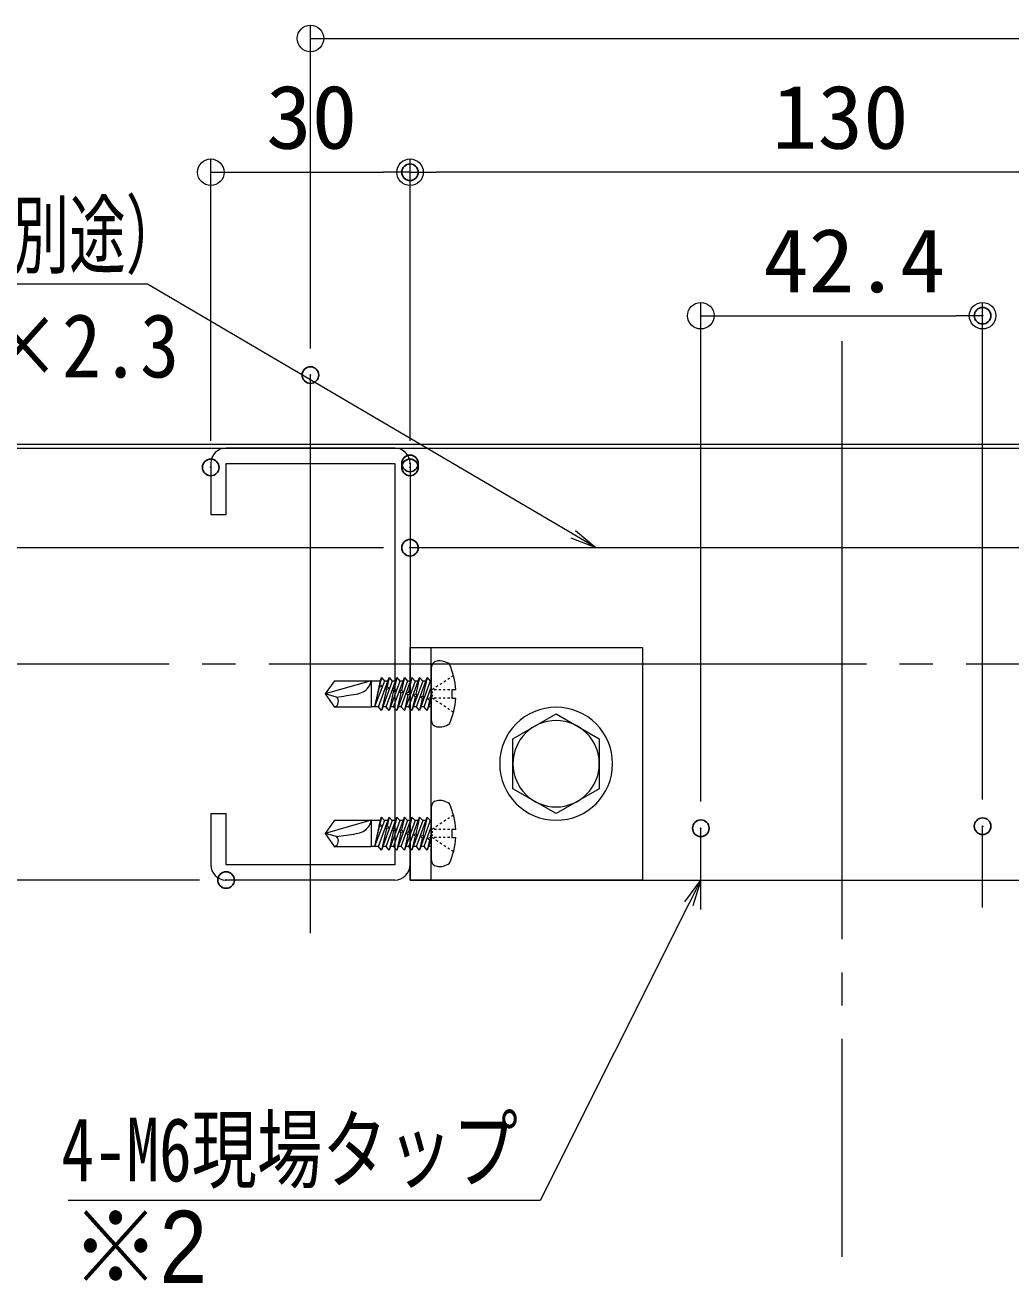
# Model space of a CAD drawing. Units: millimetres, scale not verified. Extents: x -800 to 804, y -551 to 557.
# Drawn here: x -571.9 to -423.5, y 119.1 to 308.3 of the extents above; entities that cross this region are included whole.
import ezdxf
from ezdxf.enums import TextEntityAlignment as Align

# ---------------------------------------------------------------- set-up
doc = ezdxf.new("R2010")
doc.units = ezdxf.units.MM
doc.header["$LTSCALE"] = 5
doc.header["$PDMODE"] = 32
doc.header["$PDSIZE"] = 2.5
doc.linetypes.add('DASHED3', pattern=[4, 3, -1])
doc.linetypes.add('LONG_CHAIN', pattern=[21, 18, -1, 1, -1])
for name, color, linetype, lineweight in [('0-2_10ユーザー', 4, 'Continuous', 9), ('0-8_6文字', 1, 'Continuous', 9), ('0-9_0', 4, 'Continuous', 9), ('0-C_CENTER', 7, 'LONG_CHAIN', 9), ('0-D_中心線', 1, 'LONG_CHAIN', 9), ('1-1_GR1-1', 7, 'Continuous', 9), ('1-2_製品', 6, 'DASHED3', 9)]:
    doc.layers.add(name, color=color, linetype=linetype, lineweight=lineweight)
doc.layers.add('0-6_moji', color=2, linetype='Continuous')
doc.layers.add('0-A_DEFPOINTS', color=1, linetype='Continuous')
doc.styles.add('ＭＳ ゴシック', font='')
doc.styles.add('ＭＳ Ｐゴシック', font='')
doc.styles.get('ＭＳ ゴシック').set_extended_font_data('MS Gothic')
doc.styles.get('ＭＳ Ｐゴシック').set_extended_font_data('MS PGothic')

# ---------------------------------------------------------------- blocks, each defined once
blk = doc.blocks.new('_ORIGIN')
at = {"layer": '0-9_0', "color": 1}
blk.add_line((0, 0), (-5, 0), dxfattribs=at)
blk.add_circle((0, 0), 2.5, dxfattribs=at)
blk = doc.blocks.new('正六角M8')
at = {"layer": '0-9_0', "color": 7}
for p, q in [((0, 37.53), (-32.5, 18.76)), ((32.5, 18.76), (0, 37.53)), ((-32.5, 18.76), (-32.5, -18.76)), ((32.5, -18.76), (32.5, 18.76)), ((-32.5, -18.76), (0, -37.53)), ((0, -37.53), (32.5, -18.76))]:
    blk.add_line(p, q, dxfattribs=at)
blk.add_circle((0, 0), 32.5, dxfattribs=at)
blk = doc.blocks.new('KﾐM8正')
at = {"layer": '0-9_0', "color": 7}
blk.add_circle((0, 0), 42.5, dxfattribs=at)
blk = doc.blocks.new('MLeader9')
at = {"layer": '0-8_6文字'}
blk.add_line((-554.941, 269.363), (-667.487, 269.363), dxfattribs=at)
at = {"layer": '0-8_6文字', "color": 2}
blk.add_line((-485.966, 229.696), (-489.415, 231.722), dxfattribs=at)
at = {"layer": '0-8_6文字'}
blk.add_lwpolyline([(-489.415, 231.722), (-553.501, 269.363), (-554.941, 269.363)], dxfattribs=at)
at = {"layer": '0-8_6文字', "color": 2}
blk.add_lwpolyline([(-489.077, 232.297), (-485.966, 229.696), (-489.753, 231.147)], dxfattribs=at)
at = {"layer": '0-8_6文字', "color": 2, "style": 'ＭＳ ゴシック'}
for s, width, p in [('横補強材リップ溝形鋼（別途）', 0.65, (-667.487, 269.112)), ('100×50×20×2.3', 0.9, (-642.834, 252.446))]:
    blk.add_text(s, height=9.604, dxfattribs=dict(at, width=width)).set_placement(p, align=Align.BOTTOM_LEFT)
blk = doc.blocks.new('MLeader16')
at = {"layer": '0-8_6文字', "color": 2}
blk.add_line((-470.208, 179.696), (-472.002, 176.121), dxfattribs=at)
at = {"layer": '0-8_6文字'}
blk.add_line((-495.86, 131.463), (-565.478, 131.463), dxfattribs=at)
at = {"layer": '0-8_6文字', "color": 2}
blk.add_lwpolyline([(-472.598, 176.421), (-470.208, 179.696), (-471.407, 175.822)], dxfattribs=at)
at = {"layer": '0-8_6文字'}
blk.add_lwpolyline([(-472.002, 176.121), (-494.42, 131.463), (-495.86, 131.463)], dxfattribs=at)
at = {"layer": '0-8_6文字', "color": 2, "style": 'ＭＳ ゴシック', "width": 0.75}
blk.add_text('4-M6現場タップ', height=9.604, dxfattribs=at).set_placement((-566.478, 131.466), align=Align.BOTTOM_LEFT)

msp = doc.modelspace()

# ---------------------------------------------------------------- linework, layer by layer
at = {"layer": '0-2_10ユーザー'}
for p, q in [((-510.795, 179.696), (-510.795, 214.696)), ((-478.995, 179.696), (-513.995, 179.696))]:
    msp.add_line(p, q, dxfattribs=at)
msp.add_lwpolyline([(-478.995, 179.696), (-513.995, 179.696), (-513.995, 214.696), (-478.995, 214.696)], close=True, dxfattribs=at)
at = {"layer": '0-8_6文字'}
for p, q in [((-528.995, 259.689), (-528.995, 308.343)), ((-524.995, 306.343), (-372.995, 306.343)), ((-543.995, 245.796), (-543.995, 288.206)), ((-513.995, 245.796), (-513.995, 288.206)), ((-513.995, 246.396), (-513.995, 288.206)), ((-539.995, 286.206), (-517.995, 286.206)), ((-387.995, 286.206), (-509.995, 286.206)), ((-470.208, 191.49), (-470.208, 266.621)), ((-427.781, 191.795), (-427.781, 266.621)), ((-466.208, 264.621), (-431.781, 264.621)), ((-517.995, 229.696), (-585.508, 229.696)), ((-545.695, 179.696), (-585.508, 179.696))]:
    msp.add_line(p, q, dxfattribs=at)
at = {"layer": '0-9_0', "color": 7}
for p, q in [((-662.718, 245.296), (-235.271, 245.296)), ((-662.718, 244.696), (-235.271, 244.696)), ((-516.295, 244.696), (-541.695, 244.696)), ((-383.995, 229.696), (-513.995, 229.696)), ((-513.995, 214.696), (-513.995, 179.696)), ((-516.295, 179.696), (-541.695, 179.696)), ((-513.995, 179.696), (-383.995, 179.696))]:
    msp.add_line(p, q, dxfattribs=at)
at = {"layer": '0-A_DEFPOINTS'}
for p in [(-513.995, 286.206), (-427.781, 264.621), (-528.995, 255.689), (-543.995, 241.796), (-513.995, 242.396), (-513.995, 241.796), (-513.995, 229.696), (-470.208, 187.49), (-427.781, 187.795), (-541.695, 179.696)]:
    msp.add_point(p, dxfattribs=at)
at = {"layer": '0-C_CENTER', "color": 5}
for p, q in [((-528.995, 171.69), (-528.995, 255.689)), ((-470.208, 175.247), (-470.208, 187.49)), ((-427.781, 175.552), (-427.781, 187.795))]:
    msp.add_line(p, q, dxfattribs=at)
at = {"layer": '0-D_中心線'}
for p, q in [((-448.995, 260.793), (-448.995, 123.014)), ((-235.271, 212.196), (-662.718, 212.196))]:
    msp.add_line(p, q, dxfattribs=at)
at = {"layer": '1-1_GR1-1'}
for p, q in [((-543.995, 242.396), (-543.995, 234.696)), ((-541.695, 242.396), (-516.295, 242.396)), ((-541.695, 234.696), (-541.695, 242.396)), ((-516.295, 242.396), (-516.295, 181.996)), ((-513.995, 242.396), (-513.995, 181.996)), ((-543.995, 189.696), (-543.995, 181.996)), ((-543.995, 189.696), (-543.995, 181.996)), ((-543.995, 189.696), (-541.695, 189.696)), ((-541.695, 181.996), (-541.695, 189.696)), ((-516.295, 181.996), (-541.695, 181.996))]:
    msp.add_line(p, q, dxfattribs=at)
msp.add_lwpolyline([(-543.995, 242.396), (-543.995, 234.696), (-541.695, 234.696)], dxfattribs=at)
for centre, start, end in [((-541.695, 242.396), 90, 180), ((-516.295, 242.396), 0, 90), ((-541.695, 181.996), 180, 270), ((-516.295, 181.996), 270, 0)]:
    msp.add_arc(centre, 2.3, start, end, dxfattribs=at)
at = {"layer": '1-2_製品', "color": 3, "linetype": 'Continuous'}
for p, q in [((-518.758, 205.759), (-517.143, 210.18)), ((-518.29, 210.18), (-518.54, 209.111)), ((-518.49, 209.634), (-518.29, 210.18)), ((-518.29, 210.18), (-517.823, 209.634)), ((-517.61, 205.759), (-515.996, 210.18)), ((-517.143, 210.18), (-517.456, 208.827)), ((-517.143, 210.18), (-516.676, 209.634)), ((-516.463, 205.759), (-514.849, 210.18)), ((-515.996, 210.18), (-516.375, 208.538)), ((-515.996, 210.18), (-515.529, 209.634)), ((-515.316, 205.759), (-513.702, 210.18)), ((-514.849, 210.18), (-515.295, 208.249)), ((-514.849, 210.18), (-514.382, 209.634)), ((-513.702, 210.18), (-514.215, 207.959)), ((-514.169, 205.759), (-512.555, 210.18)), ((-513.702, 210.18), (-513.235, 209.634)), ((-512.555, 210.18), (-513.134, 207.67)), ((-513.022, 205.759), (-511.407, 210.18)), ((-512.555, 210.18), (-512.087, 209.634)), ((-511.407, 210.18), (-512.054, 207.38)), ((-511.407, 210.18), (-510.94, 209.634)), ((-510.795, 211.65), (-510.795, 203.743)), ((-525.351, 209.684), (-526.795, 207.696)), ((-519.839, 209.684), (-526.795, 207.696)), ((-525.351, 209.684), (-519.839, 209.684)), ((-519.839, 209.684), (-519.839, 205.709)), ((-518.49, 209.634), (-519.839, 209.634)), ((-518.49, 209.634), (-519.32, 205.759)), ((-517.823, 209.634), (-519.32, 205.759)), ((-518.628, 208.73), (-519.32, 205.759)), ((-518.639, 208.939), (-518.536, 209.117)), ((-518.625, 208.729), (-518.639, 208.939)), ((-518.143, 208.806), (-518.625, 208.729)), ((-518.536, 209.117), (-518.143, 208.806)), ((-516.676, 209.634), (-518.29, 205.212)), ((-517.545, 208.44), (-518.29, 205.212)), ((-517.343, 209.634), (-517.823, 209.634)), ((-517.689, 208.684), (-517.456, 208.827)), ((-517.545, 208.44), (-517.689, 208.684)), ((-517.082, 208.522), (-517.545, 208.44)), ((-517.456, 208.827), (-517.082, 208.522)), ((-515.529, 209.634), (-517.143, 205.212)), ((-516.196, 209.634), (-516.676, 209.634)), ((-516.644, 208.404), (-516.375, 208.538)), ((-516.465, 208.151), (-516.644, 208.404)), ((-516.037, 208.242), (-516.465, 208.151)), ((-516.375, 208.538), (-516.037, 208.242)), ((-514.382, 209.634), (-515.996, 205.212)), ((-515.6, 208.124), (-515.295, 208.249)), ((-515.048, 209.634), (-515.529, 209.634)), ((-515.295, 208.249), (-514.992, 207.962)), ((-513.235, 209.634), (-514.849, 205.212)), ((-513.901, 209.634), (-514.382, 209.634)), ((-512.087, 209.634), (-513.702, 205.212)), ((-512.754, 209.634), (-513.235, 209.634)), ((-510.94, 209.634), (-512.555, 205.212)), ((-511.607, 209.634), (-512.087, 209.634)), ((-511.875, 205.759), (-510.795, 208.717)), ((-510.795, 209.634), (-510.94, 209.634)), ((-525.067, 207.233), (-526.795, 207.696)), ((-526.795, 207.696), (-525.351, 205.709)), ((-516.465, 208.151), (-517.143, 205.212)), ((-515.384, 207.861), (-515.6, 208.124)), ((-514.992, 207.962), (-515.384, 207.861)), ((-514.555, 207.844), (-514.215, 207.959)), ((-514.304, 207.572), (-514.555, 207.844)), ((-513.947, 207.682), (-514.304, 207.572)), ((-514.215, 207.959), (-513.947, 207.682)), ((-513.224, 207.282), (-513.702, 205.212)), ((-513.51, 207.564), (-513.134, 207.67)), ((-513.224, 207.282), (-513.51, 207.564)), ((-512.902, 207.402), (-513.224, 207.282)), ((-513.134, 207.67), (-512.902, 207.402)), ((-512.465, 207.284), (-512.054, 207.38)), ((-512.143, 206.993), (-512.465, 207.284)), ((-511.857, 207.122), (-512.143, 206.993)), ((-512.054, 207.38), (-511.857, 207.122)), ((-511.42, 207.004), (-510.974, 207.091)), ((-511.063, 206.703), (-511.42, 207.004)), ((-510.795, 206.891), (-511.407, 205.212)), ((-511.063, 206.703), (-511.407, 205.212)), ((-510.813, 206.842), (-511.063, 206.703)), ((-510.795, 207.866), (-510.974, 207.091)), ((-510.974, 207.091), (-510.813, 206.842)), ((-507.69, 207.075), (-507.087, 207.075)), ((-519.839, 205.709), (-525.351, 205.709)), ((-518.758, 205.759), (-519.839, 205.759)), ((-518.29, 205.212), (-518.758, 205.759)), ((-517.61, 205.759), (-518.091, 205.759)), ((-517.143, 205.212), (-517.61, 205.759)), ((-516.463, 205.759), (-516.944, 205.759)), ((-515.316, 205.759), (-515.797, 205.759)), ((-514.169, 205.759), (-514.649, 205.759)), ((-513.702, 205.212), (-514.169, 205.759)), ((-513.022, 205.759), (-513.502, 205.759)), ((-511.875, 205.759), (-512.355, 205.759)), ((-511.407, 205.212), (-511.875, 205.759)), ((-510.795, 205.759), (-511.208, 205.759)), ((-510.795, 190.65), (-510.795, 182.743)), ((-525.351, 188.684), (-526.795, 186.696)), ((-519.839, 188.684), (-526.795, 186.696)), ((-525.351, 188.684), (-519.839, 188.684)), ((-519.839, 188.684), (-519.839, 184.709)), ((-518.49, 188.634), (-519.839, 188.634)), ((-518.49, 188.634), (-519.32, 184.759)), ((-517.823, 188.634), (-519.32, 184.759)), ((-518.628, 187.73), (-519.32, 184.759)), ((-518.758, 184.759), (-517.143, 189.18)), ((-518.639, 187.939), (-518.536, 188.117)), ((-518.625, 187.729), (-518.639, 187.939)), ((-518.143, 187.806), (-518.625, 187.729)), ((-518.29, 189.18), (-518.54, 188.111)), ((-518.536, 188.117), (-518.143, 187.806)), ((-518.49, 188.634), (-518.29, 189.18)), ((-518.29, 189.18), (-517.823, 188.634)), ((-516.676, 188.634), (-518.29, 184.212)), ((-517.545, 187.44), (-518.29, 184.212)), ((-517.343, 188.634), (-517.823, 188.634)), ((-517.689, 187.684), (-517.456, 187.827)), ((-517.545, 187.44), (-517.689, 187.684)), ((-517.61, 184.759), (-515.996, 189.18)), ((-517.082, 187.522), (-517.545, 187.44)), ((-517.143, 189.18), (-517.456, 187.827)), ((-517.456, 187.827), (-517.082, 187.522)), ((-517.143, 189.18), (-516.676, 188.634)), ((-515.529, 188.634), (-517.143, 184.212)), ((-516.196, 188.634), (-516.676, 188.634)), ((-516.644, 187.404), (-516.375, 187.538)), ((-516.465, 187.151), (-516.644, 187.404)), ((-516.463, 184.759), (-514.849, 189.18)), ((-515.996, 189.18), (-516.375, 187.538)), ((-516.375, 187.538), (-516.037, 187.242)), ((-515.996, 189.18), (-515.529, 188.634)), ((-514.382, 188.634), (-515.996, 184.212)), ((-515.048, 188.634), (-515.529, 188.634)), ((-515.316, 184.759), (-513.702, 189.18)), ((-514.849, 189.18), (-515.295, 187.249)), ((-514.849, 189.18), (-514.382, 188.634)), ((-513.235, 188.634), (-514.849, 184.212)), ((-513.901, 188.634), (-514.382, 188.634)), ((-513.702, 189.18), (-514.215, 186.959)), ((-514.169, 184.759), (-512.555, 189.18)), ((-513.702, 189.18), (-513.235, 188.634)), ((-512.087, 188.634), (-513.702, 184.212)), ((-512.754, 188.634), (-513.235, 188.634)), ((-512.555, 189.18), (-513.134, 186.67)), ((-513.022, 184.759), (-511.407, 189.18)), ((-512.555, 189.18), (-512.087, 188.634)), ((-510.94, 188.634), (-512.555, 184.212)), ((-511.607, 188.634), (-512.087, 188.634)), ((-511.407, 189.18), (-512.054, 186.38)), ((-511.875, 184.759), (-510.795, 187.717)), ((-511.407, 189.18), (-510.94, 188.634)), ((-510.795, 188.634), (-510.94, 188.634)), ((-525.067, 186.233), (-526.795, 186.696)), ((-526.795, 186.696), (-525.351, 184.709)), ((-516.465, 187.151), (-517.143, 184.212)), ((-516.037, 187.242), (-516.465, 187.151)), ((-515.6, 187.124), (-515.295, 187.249)), ((-515.384, 186.861), (-515.6, 187.124)), ((-514.992, 186.962), (-515.384, 186.861)), ((-515.295, 187.249), (-514.992, 186.962)), ((-514.555, 186.844), (-514.215, 186.959)), ((-514.304, 186.572), (-514.555, 186.844)), ((-513.947, 186.682), (-514.304, 186.572)), ((-514.215, 186.959), (-513.947, 186.682)), ((-513.224, 186.282), (-513.702, 184.212)), ((-513.51, 186.564), (-513.134, 186.67)), ((-513.224, 186.282), (-513.51, 186.564)), ((-512.902, 186.402), (-513.224, 186.282)), ((-513.134, 186.67), (-512.902, 186.402)), ((-512.465, 186.284), (-512.054, 186.38)), ((-512.143, 185.993), (-512.465, 186.284)), ((-511.857, 186.122), (-512.143, 185.993)), ((-512.054, 186.38), (-511.857, 186.122)), ((-511.42, 186.004), (-510.974, 186.091)), ((-511.063, 185.703), (-511.42, 186.004)), ((-510.795, 185.891), (-511.407, 184.212)), ((-511.063, 185.703), (-511.407, 184.212)), ((-510.813, 185.842), (-511.063, 185.703)), ((-510.795, 186.866), (-510.974, 186.091)), ((-510.974, 186.091), (-510.813, 185.842)), ((-507.69, 186.075), (-507.087, 186.075)), ((-519.839, 184.709), (-525.351, 184.709)), ((-518.758, 184.759), (-519.839, 184.759)), ((-518.29, 184.212), (-518.758, 184.759)), ((-517.61, 184.759), (-518.091, 184.759)), ((-517.143, 184.212), (-517.61, 184.759)), ((-516.463, 184.759), (-516.944, 184.759)), ((-515.316, 184.759), (-515.797, 184.759)), ((-514.169, 184.759), (-514.649, 184.759)), ((-513.702, 184.212), (-514.169, 184.759)), ((-513.022, 184.759), (-513.502, 184.759)), ((-511.875, 184.759), (-512.355, 184.759)), ((-511.407, 184.212), (-511.875, 184.759)), ((-510.795, 184.759), (-511.208, 184.759))]:
    msp.add_line(p, q, dxfattribs=at)
at = {"layer": '1-2_製品', "color": 2, "linetype": 'Continuous'}
for p, q in [((-507.438, 210.466), (-507.732, 210.271)), ((-510.377, 208.513), (-510.67, 208.317)), ((-510.008, 208.317), (-510.339, 208.317)), ((-509.789, 208.903), (-510.083, 208.708)), ((-509.346, 208.317), (-509.677, 208.317)), ((-509.201, 209.294), (-509.495, 209.099)), ((-508.683, 208.317), (-509.014, 208.317)), ((-508.614, 209.685), (-508.908, 209.489)), ((-508.021, 208.317), (-508.352, 208.317)), ((-508.026, 210.075), (-508.32, 209.88)), ((-510.67, 208.069), (-510.67, 207.821)), ((-510.67, 207.572), (-510.67, 207.324)), ((-510.377, 206.88), (-510.67, 207.075)), ((-510.008, 207.075), (-510.339, 207.075)), ((-509.789, 206.489), (-510.083, 206.685)), ((-509.346, 207.075), (-509.677, 207.075)), ((-508.683, 207.075), (-509.014, 207.075)), ((-508.021, 207.075), (-508.352, 207.075)), ((-509.201, 206.099), (-509.495, 206.294)), ((-508.614, 205.708), (-508.908, 205.903)), ((-508.026, 205.317), (-508.32, 205.513)), ((-507.438, 204.927), (-507.732, 205.122)), ((-507.438, 189.466), (-507.732, 189.271)), ((-510.377, 187.513), (-510.67, 187.317)), ((-509.789, 187.903), (-510.083, 187.708)), ((-509.201, 188.294), (-509.495, 188.099)), ((-508.614, 188.685), (-508.908, 188.489)), ((-508.026, 189.075), (-508.32, 188.88)), ((-510.67, 187.069), (-510.67, 186.821)), ((-510.67, 186.572), (-510.67, 186.324)), ((-510.377, 185.88), (-510.67, 186.075)), ((-510.008, 187.317), (-510.339, 187.317)), ((-510.008, 186.075), (-510.339, 186.075)), ((-509.789, 185.489), (-510.083, 185.685)), ((-509.346, 187.317), (-509.677, 187.317)), ((-509.346, 186.075), (-509.677, 186.075)), ((-508.683, 187.317), (-509.014, 187.317)), ((-508.683, 186.075), (-509.014, 186.075)), ((-508.021, 187.317), (-508.352, 187.317)), ((-508.021, 186.075), (-508.352, 186.075)), ((-509.201, 185.099), (-509.495, 185.294)), ((-508.614, 184.708), (-508.908, 184.903)), ((-508.026, 184.317), (-508.32, 184.513)), ((-507.438, 183.927), (-507.732, 184.122))]:
    msp.add_line(p, q, dxfattribs=at)
at = {"layer": '1-2_製品', "color": 3, "linetype": 'Continuous'}
for points in [[(-507.087, 208.317), (-507.69, 208.317), (-507.69, 207.075)], [(-515.384, 207.861), (-515.996, 205.212), (-516.463, 205.759)], [(-514.304, 207.572), (-514.849, 205.212), (-515.316, 205.759)], [(-512.143, 206.993), (-512.555, 205.212), (-513.022, 205.759)], [(-515.384, 186.861), (-515.996, 184.212), (-516.463, 184.759)], [(-514.304, 186.572), (-514.849, 184.212), (-515.316, 184.759)], [(-512.143, 185.993), (-512.555, 184.212), (-513.022, 184.759)], [(-507.087, 187.317), (-507.69, 187.317), (-507.69, 186.075)]]:
    msp.add_lwpolyline(points, dxfattribs=at)
for centre, radius, start, end in [((-509.801, 211.65), 0.994, 99.59407, 180), ((-509.553, 210.18), 2.484, 53.1301, 99.59407), ((-517.626, 207.696), 10.557, 3.37229, 25.05761), ((-522.069, 210.032), 2.257, 296.15779, 351.12819), ((-525.693, 206.561), 0.918, 291.85478, 47.0551), ((-536.844, 296.031), 89.575, 277.5546, 279.47999), ((-522.696, 211.308), 3.679, 279.47999, 296.15779), ((-517.626, 207.696), 10.557, 334.94239, 356.62771), ((-509.801, 203.743), 0.994, 180, 260.40593), ((-509.553, 205.212), 2.484, 260.40593, 306.8699), ((-509.801, 190.65), 0.994, 99.59407, 180), ((-509.553, 189.18), 2.484, 53.1301, 99.59407), ((-517.626, 186.696), 10.557, 3.37229, 25.05761), ((-522.069, 189.032), 2.257, 296.15779, 351.12819), ((-525.693, 185.561), 0.918, 291.85478, 47.0551), ((-536.844, 275.031), 89.575, 277.5546, 279.47999), ((-522.696, 190.308), 3.679, 279.47999, 296.15779), ((-517.626, 186.696), 10.557, 334.94239, 356.62771), ((-509.801, 182.743), 0.994, 180, 260.40593), ((-509.553, 184.212), 2.484, 260.40593, 306.8699)]:
    msp.add_arc(centre, radius, start, end, dxfattribs=at)

# ---------------------------------------------------------------- block references
at = {"layer": '0-2_10ユーザー', "xscale": -0.2, "yscale": 0.2}
for name in ['KﾐM8正', '正六角M8']:
    msp.add_blockref(name, (-491.995, 197.196), dxfattribs=at)
at = {"layer": '0-8_6文字', "xscale": 0.8, "yscale": 0.8, "rotation": 180}
for p in [(-528.995, 306.343), (-543.995, 286.206), (-513.995, 286.206), (-470.208, 264.621)]:
    msp.add_blockref('_ORIGIN', p, dxfattribs=at)
at = {"layer": '0-8_6文字', "xscale": 0.8, "yscale": 0.8}
for p in [(-513.995, 286.206), (-427.781, 264.621)]:
    msp.add_blockref('_ORIGIN', p, dxfattribs=at)
at = {"layer": '0-8_6文字'}
for name in ['MLeader9', 'MLeader16']:
    msp.add_blockref(name, (0, 0), dxfattribs=at)

# ---------------------------------------------------------------- texts
at = {"layer": '0-6_moji', "style": 'ＭＳ Ｐゴシック', "width": 0.9}
msp.add_text('※2 ', height=10.85, dxfattribs=at).set_placement((-564.988, 115.822), align=Align.BOTTOM_LEFT)
at = {"layer": '0-8_6文字', "color": 2, "style": 'ＭＳ ゴシック', "width": 1.05}
for s, p in [('30', (-535.661, 286.856)), ('130', (-459.495, 286.856)), ('42.4', (-460.828, 265.27))]:
    msp.add_text(s, height=9.604, dxfattribs=at).set_placement(p, align=Align.BOTTOM_LEFT)

doc.saveas('drawing.dxf')
